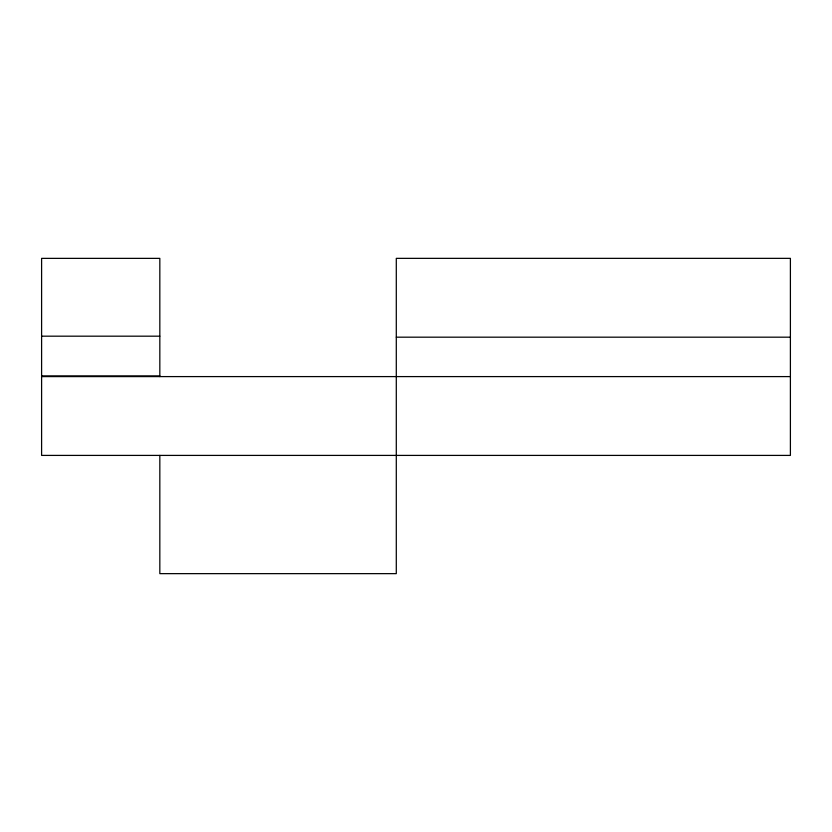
<?xml version="1.0" encoding="UTF-8"?>
<svg xmlns="http://www.w3.org/2000/svg" width="832" height="832" viewBox="0 0 832 832"><rect width="100%" height="100%" fill="white"/><g stroke="black" fill="none" stroke-linecap="round" stroke-linejoin="round"><path stroke-width="1.25" d="M41.6 336.18L159.827 336.18M396.292 337.178L790.4 337.178M41.6 375.898L159.827 375.898M41.6 376.594L790.4 376.594M159.827 376.594L159.827 258.367L41.6 258.367L41.6 455.406L790.4 455.406L790.4 258.357L396.292 258.357L396.292 573.643L159.827 573.643L159.827 455.406"/></g></svg>
